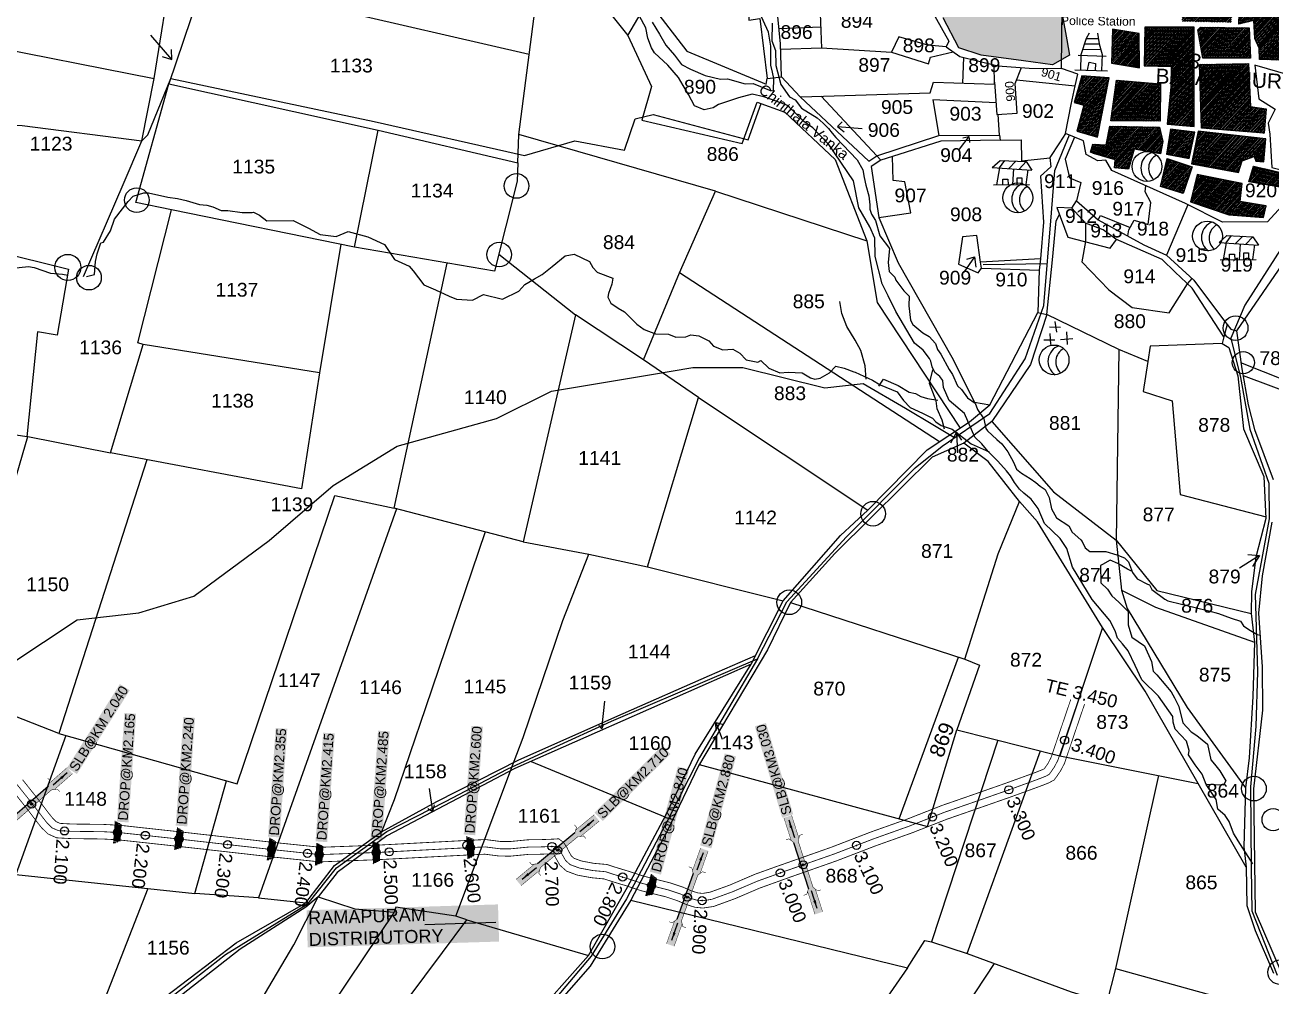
# Model space of a CAD drawing. Header units: millimetres. Extents: x 194974 to 210505, y 1603976 to 1614238.
# Drawn here: x 196379 to 197916, y 1607717 to 1608904 of the extents above; entities that cross this region are included whole.
import ezdxf
from ezdxf.enums import TextEntityAlignment as Align

# ---------------------------------------------------------------- set-up
doc = ezdxf.new("R2010")
doc.units = ezdxf.units.MM
doc.header["$LTSCALE"] = 15
doc.header["$PDMODE"] = 32
doc.header["$PDSIZE"] = 10
doc.linetypes.add('ACAD_ISO02W100', pattern=[15, 12, -3])
doc.linetypes.add('HIDDEN2', pattern=[0.1875, 0.125, -0.0625])
for name, color, linetype in [('BOUNDRY STONES', 240, 'Continuous'), ('CANAL1', 7, 'Continuous'), ('CSMark', 72, 'Continuous'), ('PAPER SIZE', 5, 'Continuous'), ('PLOTS', 7, 'Continuous'), ('PLOTS NO', 7, 'Continuous'), ('ROADS', 1, 'Continuous'), ('STREAMS', 4, 'Continuous'), ('STRUCTURE', 5, 'Continuous'), ('text2', 7, 'Continuous'), ('VILLAGE', 7, 'Continuous'), ('wells', 7, 'Continuous')]:
    doc.layers.add(name, color=color, linetype=linetype)
doc.styles.get("Standard").update_dxf_attribs({"font": 'arial.ttf'})
doc.dimstyles.get("Standard").update_dxf_attribs({"dimtxt": 0.18, "dimasz": 0.18, "dimexe": 0.18, "dimexo": 0.0625, "dimgap": 0.09, "dimtad": 0, "dimtih": 1, "dimtoh": 1, "dimdec": 4, "dimzin": 0, "dimdsep": 46, "dimtxsty": 'Standard', "dimcen": 0.09, "dimadec": 0, "dimazin": 0, "dimtfac": 1, "dimtdec": 4, "dimtofl": 0, "dimtmove": 0, "dimatfit": 3, "dimfxl": 1, "dimtolj": 1, "dimtzin": 0, "dimarcsym": 0})

# ---------------------------------------------------------------- blocks, each defined once
blk = doc.blocks.new('DROP')
h = blk.add_hatch()
h.set_pattern_fill('ANSI31', color=1, scale=10, angle=45)
h.set_pattern_definition([(90, (-324.4107, -25.7687), (-1.25, 0), [])])
h.paths.add_polyline_path([(-9.9, -4.3), (-13.8, 4.1), (13.8, 4.1), (10.2, -4.3)])
at = {"layer": 'STRUCTURE', "color": 5, "const_width": 0.49}
blk.add_lwpolyline([(-9.9, -4.3), (-13.8, 4.1), (13.8, 4.1), (10.2, -4.3), (-9.9, -4.3)], dxfattribs=at)
at = {"layer": 'STRUCTURE', "color": 5}
blk.add_circle((0, 0), 1.33, dxfattribs=at)
blk = doc.blocks.new('SLB')
at = {"layer": 'STRUCTURE'}
h = blk.add_hatch(dxfattribs=at)
h.set_pattern_fill('DOTS', color=6, scale=20, angle=320.3722, style=0)
h.set_pattern_definition([(320.372247934, (-159.4327, -72.9564), (1.2786241598, 0.5641323054), [0, -1.25])])
h.paths.add_polyline_path([(769699.5, 1706871.1), (769699.5, 1706861.1), (769729.1, 1706861.1), (769732.1, 1706863.1), (769792.1, 1706863.1), (769795.1, 1706861.1), (769824.7, 1706861.1), (769824.7, 1706871.1), (769795.1, 1706871.1), (769792.1, 1706869.1), (769732.1, 1706869.1), (769729.1, 1706871.1)])
at = {"layer": 'STRUCTURE', "color": 6, "const_width": 0.628}
for points in [[(769726.1, 1706877.1), (769726.1, 1706873.1), (769732.1, 1706869.1), (769792.1, 1706869.1), (769798.1, 1706873.1), (769798.1, 1706877.1)], [(769726.1, 1706855.1), (769726.1, 1706859.1), (769732.1, 1706863.1), (769792.1, 1706863.1), (769798.1, 1706859.1), (769798.1, 1706855.1)]]:
    blk.add_lwpolyline(points, dxfattribs=at)
at = {"layer": 'STRUCTURE', "color": 6, "linetype": 'ACAD_ISO02W100', "ltscale": 0.5, "const_width": 0.5}
for points in [[(769699.5, 1706871.1), (769729.1, 1706871.1)], [(769699.5, 1706861.1), (769729.1, 1706861.1)], [(769795.1, 1706871.1), (769824.7, 1706871.1)], [(769795.1, 1706861.1), (769824.7, 1706861.1)]]:
    blk.add_lwpolyline(points, dxfattribs=at)
at = {"layer": 'STRUCTURE', "color": 6}
blk.add_lwpolyline([(769732.1, 1706863.1), (769792.1, 1706863.1)], dxfattribs=at)
blk.add_lwpolyline([(769732.1, 1706863.1), (769792.1, 1706863.1)], dxfattribs=at)
at = {"layer": 'STRUCTURE', "color": 0}
blk.add_circle((769762.1, 1706866.1), 1.24, dxfattribs=at)
for points in [[(769703.8, 1706866), (769726.7, 1706866)], [(769818.6, 1706865.8), (769795.7, 1706865.8)]]:
    blk.add_leader(points, dimstyle='Standard', override={"dimasz": 10, "dimgap": 0.09, "dimtad": 0}, dxfattribs=at)

msp = doc.modelspace()

# ---------------------------------------------------------------- hatches: boundary and pattern name
at = {"layer": 'VILLAGE'}
h = msp.add_hatch(dxfattribs=at)
h.set_pattern_fill('ANSI31', color=30, scale=11.805297, angle=2.6274)
h.set_pattern_definition([(47.627391, (153890.0272, 1592848.3399), (-1.09018614, 0.99452142), [])])
h.paths.add_polyline_path([(197717.2, 1608778.7), (197778.5, 1608777.5), (197782.5, 1608759.6), (197779.8, 1608744.3), (197747.3, 1608750.3), (197740.4, 1608725.5), (197723.1, 1608727), (197724, 1608737.1), (197697, 1608745), (197693.5, 1608746.6), (197696.2, 1608756.5), (197712.8, 1608755.4)])
h.paths.add_polyline_path([(197725.7, 1608835.5), (197779.6, 1608830.7), (197779.2, 1608784.8), (197718.6, 1608785.3)])
h.paths.add_polyline_path([(197788, 1608781.2), (197821.5, 1608778.2), (197821.3, 1608900.9), (197760.6, 1608900.7), (197759.6, 1608852.9), (197793, 1608852.3), (197792.5, 1608827.2)])
h.paths.add_polyline_path([(197828, 1608854.9), (197888.2, 1608855.8), (197890.8, 1608802.8), (197910.2, 1608799.9), (197907.8, 1608769.8), (197830.5, 1608776.1), (197828.7, 1608828.4)])
h.paths.add_polyline_path([(197816.7, 1608685.4), (197864, 1608669), (197907, 1608665.9), (197910.2, 1608680.3), (197877.9, 1608685.7), (197880.5, 1608708), (197825.2, 1608718.9)])
h.paths.add_polyline_path([(197894.7, 1608729.4), (197951.8, 1608716.2), (197939.3, 1608701.1), (197888.7, 1608710)])
h.paths.add_polyline_path([(197826.3, 1608772.4), (197818.1, 1608732.2), (197875.9, 1608721.6), (197880.5, 1608735.9), (197895.5, 1608741), (197897.4, 1608735.5), (197907.4, 1608734.7), (197909.7, 1608763.1)])
h.paths.add_polyline_path([(197787.2, 1608744), (197815.2, 1608738.7), (197822.3, 1608771.2), (197792.3, 1608774.8)])
h.paths.add_polyline_path([(197787.9, 1608738.5), (197818.8, 1608728.6), (197807.7, 1608695.3), (197779.9, 1608704.1)])
h.paths.add_polyline_path([(197682.9, 1608840.9), (197673.3, 1608808), (197685.1, 1608804.7), (197676.5, 1608772.6), (197702.2, 1608764.9), (197716.5, 1608838.3)])
h.paths.add_polyline_path([(197719.5, 1608856.5), (197753.7, 1608850.7), (197753.5, 1608893.1), (197720.7, 1608898.5)])
h.paths.add_polyline_path([(197714.3, 1608972.6), (197767.6, 1608968.4), (197757.1, 1608915.4), (197706.5, 1608918.9)])
h.paths.add_polyline_path([(197829.1, 1608900.9), (197889.1, 1608900.1), (197890.8, 1608862.7), (197831.9, 1608862.7), (197825.9, 1608897.6)])
h.paths.add_polyline_path([(197878.2, 1608955.1), (197908.7, 1608952.7), (197904.9, 1608936.7), (197931.4, 1608918.6), (197944.6, 1608909.5), (197944.1, 1608859.5), (197901.8, 1608861), (197901.7, 1608874.7), (197896.1, 1608886.9), (197894.8, 1608909.2), (197876.4, 1608904.5)])
h.paths.add_polyline_path([(197813.5, 1608968.6), (197872.6, 1608965.7), (197867.1, 1608906.6), (197805.9, 1608907.9)])
h.paths.add_polyline_path([(197743.3, 1609025.1), (197829.7, 1609021), (197824, 1608981.2), (197734.1, 1608978.3)])
h.paths.add_polyline_path([(197707.2, 1609030.7), (197735.6, 1609026.5), (197729.9, 1608985.9), (197706.1, 1608986.5)])
h.paths.add_polyline_path([(197662.1, 1609061.5), (197700, 1609055.8), (197703.8, 1608972.3), (197662.4, 1608972.2)])
at = {"layer": 'wells'}
h = msp.add_hatch(dxfattribs=at)
h.set_pattern_fill('DASH', color=4, scale=12.436833, angle=-16.6791)
h.set_pattern_definition([(343.3208545, (164753.1888, 1614645.4132), (1.93538719, 1.04300749), [1.55460416, -1.55460416])])
h.paths.add_polyline_path([(197636.3, 1609196.6), (197640.7, 1609186.4), (197647.7, 1609153.8), (197653.1, 1609128.5), (197657.5, 1609115.2), (197648.4, 1609092.1), (197645.7, 1609063.7), (197646.2, 1609022.8), (197642.3, 1609003.4), (197643.6, 1608968.9), (197652.9, 1608948.5), (197664.1, 1608885.3), (197667.4, 1608866.4), (197646.6, 1608854.4), (197610.6, 1608859.3), (197558.7, 1608866.4), (197530.9, 1608875.2), (197511.6, 1608912.3), (197498.7, 1608966.3), (197495.7, 1609003.4), (197496.4, 1609051), (197508.6, 1609084.5), (197517.7, 1609093.9), (197535.2, 1609098.7), (197560.9, 1609089.5), (197579.1, 1609078.7), (197585.5, 1609081.4), (197616.7, 1609131.2), (197631, 1609164.3)])

# ---------------------------------------------------------------- linework, layer by layer
at = {"layer": 'BOUNDRY STONES', "color": 5}
for points in [[(197642.9, 1608530.8), (197656.5, 1608530.5)], [(197649.4, 1608537.5), (197651.5, 1608524.2)], [(197663.8, 1608524.9), (197664.7, 1608509.2)], [(197635.7, 1608515.1), (197649.6, 1608514.7)], [(197643.1, 1608522.8), (197644.2, 1608509)], [(197656.4, 1608515.2), (197671.7, 1608516.7)]]:
    msp.add_lwpolyline(points, dxfattribs=at)
at = {"layer": 'BOUNDRY STONES', "color": 1}
for centre, radius in [((196985.3, 1608704.8), 15.2), ((196516.8, 1608687.3), 15.2), ((196963.9, 1608620.1), 15.2), ((196431.7, 1608604.3), 16.1), ((196457.8, 1608591.6), 15.2), ((197872.5, 1608529.4), 15.2), ((197882, 1608486.8), 13.7), ((197425.2, 1608300.3), 15.2), ((197321.8, 1608191), 15.2), ((197895.1, 1607961), 15.2), ((197918.8, 1607922.7), 13.7), ((197091.3, 1607766.1), 15.2), ((197927.5, 1607734.4), 15.2)]:
    msp.add_circle(centre, radius, dxfattribs=at)
at = {"layer": 'CANAL1', "color": 200, "const_width": 1}
for points in [[(196362, 1607960.5), (196382.2, 1607935.1), (196392.2, 1607921.8), (196399, 1607913.1), (196407.1, 1607905.1), (196417.9, 1607900.3), (196436.5, 1607899.3), (196474.2, 1607898.9), (196494.1, 1607897.8), (196569.5, 1607889.6), (196682.9, 1607876.8), (196726.5, 1607872.3), (196742.8, 1607870.6), (196813.7, 1607873.3), (196925.2, 1607879.1), (196928.7, 1607879.3), (196946.2, 1607880.1), (196964.2, 1607877.8), (196978, 1607877.7), (197000.5, 1607879.9), (197013.2, 1607880), (197030.1, 1607880.6), (197031, 1607880.7), (197031.5, 1607879.9), (197032.7, 1607877.2), (197038.7, 1607866.6), (197046.8, 1607859.3), (197060.5, 1607854.2), (197078.3, 1607851), (197093.2, 1607849.6), (197102.7, 1607846.5), (197113.6, 1607843.2), (197118.5, 1607841.8), (197138.5, 1607835.2), (197169.4, 1607827.5), (197183.8, 1607822.7), (197195.2, 1607817.8), (197205.4, 1607814.6), (197215.3, 1607813.6), (197228.5, 1607815.6), (197254.8, 1607825.2), (197285.7, 1607838.4), (197313.8, 1607848.5), (197320.4, 1607850.9), (197379.9, 1607871.8), (197428.8, 1607890.6), (197472.9, 1607906.3), (197516.4, 1607923.3), (197550.3, 1607935.1), (197593.8, 1607950.3), (197630.9, 1607963.8), (197642.2, 1607968.2), (197648.7, 1607971.8), (197652.3, 1607976.8), (197656.4, 1607982.8), (197661.3, 1607992.1), (197671.9, 1608023.5), (197686.1, 1608065.3)], [(196375.9, 1607972), (196396.4, 1607946.1), (196406.5, 1607932.7), (196412.5, 1607925.1), (196417.4, 1607920.2), (196422.1, 1607918.1), (196437.1, 1607917.3), (196474.7, 1607916.9), (196495.6, 1607915.8), (196571.5, 1607907.5), (196684.8, 1607894.7), (196728.3, 1607890.2), (196743.4, 1607888.6), (196812.9, 1607891.2), (196924.3, 1607897.1), (196927.8, 1607897.2), (196946.9, 1607898.2), (196965.4, 1607895.8), (196977.2, 1607895.7), (196999.6, 1607897.9), (197012.8, 1607898), (197029.2, 1607898.6), (197037.5, 1607899.1), (197043.4, 1607894.4), (197047.3, 1607888.7), (197048.8, 1607885.3), (197052.9, 1607878), (197056.3, 1607875), (197065.3, 1607871.7), (197080.7, 1607868.8), (197096.8, 1607867.4), (197108.1, 1607863.7), (197118.7, 1607860.5), (197123.9, 1607858.9), (197143.5, 1607852.6), (197174.5, 1607844.8), (197190.2, 1607839.6), (197201.5, 1607834.7), (197209, 1607832.3), (197214.8, 1607831.7), (197224, 1607833.2), (197248.2, 1607841.9), (197279.1, 1607855.2), (197307.8, 1607865.5), (197314.4, 1607867.8), (197373.7, 1607888.7), (197422.5, 1607907.5), (197466.5, 1607923.1), (197510.1, 1607940.2), (197544.4, 1607952.1), (197587.8, 1607967.3), (197624.5, 1607980.6), (197634.6, 1607984.6), (197636.5, 1607985.6), (197637.6, 1607987.2), (197641, 1607992.1), (197644.7, 1607999.2), (197654.9, 1608029.2), (197669.1, 1608071.1)]]:
    msp.add_lwpolyline(points, dxfattribs=at)
at = {"layer": 'CANAL1', "color": 1, "linetype": 'HIDDEN2', "ltscale": 4, "const_width": 1}
msp.add_lwpolyline([(196368.9, 1607966.2), (196389.3, 1607940.6), (196399.4, 1607927.2), (196405.7, 1607919.1), (196412.2, 1607912.6), (196420, 1607909.2), (196436.8, 1607908.3), (196474.4, 1607907.9), (196494.9, 1607906.8), (196570.5, 1607898.6), (196683.8, 1607885.8), (196727.4, 1607881.2), (196743.1, 1607879.6), (196813.3, 1607882.2), (196924.8, 1607888.1), (196928.3, 1607888.3), (196946.6, 1607889.1), (196964.8, 1607886.8), (196977.6, 1607886.7), (197000.1, 1607888.9), (197013, 1607889), (197029.6, 1607889.6), (197034.6, 1607889.9), (197036.7, 1607888.2), (197039.4, 1607884.3), (197040.7, 1607881.3), (197045.8, 1607872.3), (197051.5, 1607867.2), (197062.9, 1607863), (197079.5, 1607859.9), (197095, 1607858.5), (197105.4, 1607855.1), (197116.2, 1607851.9), (197121.2, 1607850.3), (197141, 1607843.9), (197171.9, 1607836.2), (197187, 1607831.2), (197198.3, 1607826.2), (197207.2, 1607823.5), (197215, 1607822.7), (197226.2, 1607824.4), (197251.5, 1607833.6), (197282.4, 1607846.8), (197310.8, 1607857), (197317.4, 1607859.4), (197376.8, 1607880.2), (197425.7, 1607899), (197469.7, 1607914.7), (197513.2, 1607931.8), (197547.3, 1607943.6), (197590.8, 1607958.8), (197627.7, 1607972.2), (197638.4, 1607976.4), (197642.6, 1607978.7), (197644.9, 1607982), (197648.7, 1607987.5), (197653, 1607995.6), (197663.4, 1608026.4), (197677.6, 1608068.2)], dxfattribs=at)
at = {"layer": 'PLOTS'}
for points in [[(197499.6, 1608917.1), (197518.6, 1608883.4), (197515.3, 1608876.5), (197532.3, 1608864.4), (197579.1, 1608853), (197617.9, 1608850.1), (197657.7, 1608849.7), (197658.5, 1608925.7), (197655.2, 1608976.8), (197655.7, 1609051.7), (197659, 1609109.8), (197675.7, 1609131.8), (197657.5, 1609155.2), (197635.4, 1609201.9)], [(196451, 1608593.2), (196500.1, 1608706.8), (196523.2, 1608760.3), (196538.4, 1608837.3), (196560.8, 1608978.5), (196566.7, 1609056.2), (196557.5, 1609094.5), (196528.5, 1609116.1)], [(197060.4, 1608924.4), (197103, 1608915.2), (197122.6, 1608890.4), (197145.9, 1608930.5), (197171, 1609041.6), (197187.4, 1609083.4), (197190.6, 1609095.7)], [(196373.5, 1609047.2), (196316.8, 1608881.1), (196538.4, 1608837.3)], [(197262.2, 1609054.2), (197275.3, 1609010.8), (197272, 1608909.4), (197285.3, 1608911.3), (197294.4, 1608837.4), (197312.1, 1608839.6), (197310.8, 1608880.2), (197302.8, 1608965)], [(197000.8, 1608866.9), (196747, 1608925.5), (196759, 1609017)], [(196592.4, 1608938.1), (196556.5, 1608830.8), (196814.4, 1608773.8), (196986.9, 1608733.5), (196988, 1608768.4)], [(197230.9, 1608698.4), (196988, 1608768.4), (197009.4, 1608933.2)], [(197146.8, 1608934.7), (197195.4, 1608871.1), (197293.3, 1608830.6), (197294.4, 1608837.4)], [(197306.2, 1608928.8), (197359.6, 1608928.3), (197361.7, 1608874.9), (197311, 1608873.3)], [(197309, 1608899.3), (197360.7, 1608901.3)], [(197122.6, 1608890.4), (197151.7, 1608827.4), (197139.7, 1608786.1), (197263.7, 1608757.2), (197282.1, 1608808.3), (197316.2, 1608796), (197378.4, 1608737.5), (197417.6, 1608637), (197430.1, 1608561.1), (197532.7, 1608405.9)], [(197515.3, 1608876.5), (197492.7, 1608878.5), (197456.9, 1608888.8), (197448, 1608869.8)], [(197361.7, 1608875.3), (197448, 1608869.8), (197493.5, 1608855.7), (197496.1, 1608863.9), (197523.8, 1608870.5)], [(197536.6, 1608863.3), (197535.6, 1608831.7)], [(197958, 1608862.7), (197940.1, 1608841.2), (197896.1, 1608853.7), (197901.3, 1608812.4), (197921.1, 1608799.4), (197912.7, 1608782.4), (197914.6, 1608768.8), (197917.2, 1608727.4), (197957.5, 1608717.7), (197966.6, 1608737.1), (197968.7, 1608779.4), (197971.8, 1608810.2)], [(197312.1, 1608839.6), (197335.2, 1608814.9), (197363.9, 1608815.7), (197495.5, 1608819.7), (197499.8, 1608832.9), (197575.2, 1608830.3), (197574.6, 1608854.1)], [(197575.1, 1608832.7), (197578, 1608792.9), (197603, 1608794.7), (197600.4, 1608831.1), (197608.2, 1608850.9)], [(197959.6, 1608722.1), (197942.8, 1608694.1), (197911.8, 1608660.4), (197856.3, 1608660.3), (197810.8, 1608683), (197719.6, 1608723.7), (197712.4, 1608736.7), (197702.3, 1608735.8), (197687.9, 1608743.6), (197685, 1608760.5), (197662.6, 1608769.7), (197669.4, 1608805.4), (197674.6, 1608828.5), (197677.9, 1608842.9), (197657.7, 1608849.7)], [(197602.2, 1608835.8), (197674.6, 1608828.5)], [(196785.5, 1608629.4), (196559.4, 1608675.4), (196515.4, 1608684.3), (196556.5, 1608830.8)], [(197361.2, 1608815.7), (197429.9, 1608742)], [(197335.2, 1608814.9), (197419.9, 1608735.3), (197429.9, 1608742)], [(197577, 1608807.3), (197498.8, 1608811), (197506.5, 1608767.1), (197581.3, 1608767.3), (197579.4, 1608793)], [(196986.9, 1608733.5), (196986.1, 1608710.9), (196958.1, 1608599.6), (196785.5, 1608629.4), (196814.4, 1608773.8)], [(197662.6, 1608769.7), (197655.1, 1608758.1), (197643.4, 1608740.1), (197644.7, 1608728.6), (197631.7, 1608717), (197635.5, 1608660), (197631.9, 1608614.7), (197630.2, 1608600.9), (197628.5, 1608548.8), (197639.6, 1608546.3), (197646.6, 1608613.8), (197650.9, 1608661.8), (197655.2, 1608669.4)], [(197581.3, 1608767.3), (197582.1, 1608761.3), (197508.8, 1608760), (197449.3, 1608741.3), (197434.9, 1608736.8), (197429.9, 1608742), (197506.5, 1608767.1)], [(197582.1, 1608761.3), (197607.7, 1608761.9), (197608.2, 1608735.8), (197643.5, 1608739.5)], [(197673.8, 1608765.1), (197662.1, 1608737.9), (197667.4, 1608715), (197681.6, 1608708.9), (197676.2, 1608686.4)], [(197434.9, 1608736.8), (197422.8, 1608729), (197432.1, 1608665.7), (197471.6, 1608671.6), (197464.2, 1608710), (197450, 1608711.5), (197449.3, 1608741.3)], [(197507.1, 1608389), (197270.9, 1608542.5), (197186.5, 1608597.4), (197230.9, 1608698.4), (197417.6, 1608637)], [(197739.3, 1608643.1), (197740.9, 1608650.6), (197747.4, 1608662.6), (197764.4, 1608657.2), (197767.7, 1608684.4), (197761, 1608697.6), (197761.8, 1608704.8)], [(197670.5, 1608677.2), (197651.9, 1608678.4), (197665.6, 1608641.8), (197717.7, 1608628.1), (197725.5, 1608638.8)], [(197862.2, 1608533.8), (197857.9, 1608518.7), (197818.8, 1608578.6), (197797.8, 1608598.5), (197781.7, 1608613.9), (197724.9, 1608639.2), (197709.2, 1608650.6), (197687.4, 1608658.8), (197670.5, 1608677.2), (197676.2, 1608686.4), (197702.9, 1608662.8), (197759.1, 1608632.3), (197787.4, 1608619.3)], [(197813.5, 1608681.6), (197787.4, 1608619.3), (197821, 1608588.6), (197857.7, 1608539.5), (197866.7, 1608528.2), (197873.4, 1608526.1)], [(196382.5, 1608395.6), (196484.2, 1608375.3), (196524.5, 1608509.1), (196518.1, 1608511), (196559.4, 1608675.4)], [(197432.1, 1608665.7), (197456, 1608610), (197522.4, 1608493.5), (197550.2, 1608438.1), (197569.3, 1608434.8), (197628.5, 1608548.8)], [(197702.9, 1608662.8), (197705.6, 1608668.4), (197742.4, 1608653.4)], [(197687.4, 1608658.8), (197687.1, 1608636.2), (197682.6, 1608611), (197715.9, 1608576.6), (197744.7, 1608554.8), (197790.4, 1608548.2), (197813, 1608584.1), (197818.8, 1608590.5)], [(196768.5, 1608632.9), (196742.3, 1608474), (196524.5, 1608509.1)], [(197631.9, 1608614.7), (197557.9, 1608610.8), (197553.1, 1608643.7), (197535.5, 1608642.2), (197530.7, 1608608.1), (197555, 1608597.4), (197559.1, 1608603.3), (197557.9, 1608610.8)], [(196341.3, 1608624.9), (196432.7, 1608602), (196418.4, 1608520.5), (196394.4, 1608524.7), (196381, 1608395.2), (196246.8, 1608416.2)], [(196963.5, 1608620.8), (197058.1, 1608545.7), (196993.3, 1608265.5), (196834.5, 1608307.2)], [(197938.5, 1608620.6), (197873.4, 1608526.1), (197880.3, 1608479.3), (197888, 1608434.6), (197895.6, 1608404.2), (197918.7, 1608342.6)], [(196420.7, 1608029.2), (196640.7, 1607967.1), (196761, 1608322.7), (196834.5, 1608307.2), (196899.8, 1608609.7)], [(197559.1, 1608603.3), (197630.2, 1608600.9)], [(197142, 1608490.3), (197186.5, 1608597.4)], [(197639.6, 1608546.3), (197619.4, 1608484.4), (197571.7, 1608414.2), (197537, 1608387.5), (197498.2, 1608370), (197423.2, 1608296), (197377.9, 1608251.3), (197323.4, 1608190.8), (197295, 1608132.2), (197209.8, 1607989.3), (197171.7, 1607909.3), (197126.2, 1607823.3), (197076.3, 1607741.9), (197023.5, 1607681.7), (196932.9, 1607586.5), (196848.5, 1607494.9)], [(197147, 1608234.6), (197209.7, 1608443.9), (197142, 1608490.3), (197058.1, 1608545.7)], [(197857.9, 1608518.7), (197855.7, 1608510.3), (197766.9, 1608507), (197764.1, 1608488.3), (197728.2, 1608503.1), (197639.6, 1608546.3)], [(197855.7, 1608510.3), (197864.1, 1608505.4), (197875.4, 1608470.3), (197882.3, 1608404.9), (197907.3, 1608346.4), (197909.7, 1608294.5), (197897.3, 1608246.6), (197892, 1608204.1), (197891.7, 1608177.2), (197895.7, 1608141.6), (197893.6, 1608074.7), (197889.3, 1607998.9), (197884.7, 1607962.1), (197882.7, 1607889.1), (197885.4, 1607864.1), (197886.2, 1607816.9), (197896.5, 1607786), (197919.2, 1607733.3)], [(198113.5, 1608510.9), (198099.1, 1608509.8), (198074.7, 1608408.7), (197879, 1608486.7)], [(197728.2, 1608503.1), (197725.1, 1608267.7), (197731.5, 1608206.1), (197773.5, 1608185.1), (197895.7, 1608141.6)], [(197764.1, 1608488.3), (197758.3, 1608451), (197794, 1608439.7), (197804.1, 1608323.9), (197910.2, 1608296.4)], [(196742.3, 1608474), (196720, 1608330.9), (196484.2, 1608375.3)], [(197881.6, 1608470.9), (197950.1, 1608445.3), (197940.8, 1608420.3), (197955.9, 1608414.6), (197970.5, 1608409.1), (197984.7, 1608444.6)], [(196829.7, 1607495.6), (196878.8, 1607543.8), (196998.8, 1607670.2), (197074.1, 1607755), (197122.1, 1607839.4), (197169.9, 1607929.1), (197205.8, 1608003.6), (197274.7, 1608114.5), (197314.1, 1608192.6), (197384.9, 1608273.4), (197418.7, 1608304.5), (197492.1, 1608379.1), (197544.2, 1608413.5), (197569.3, 1608434.8)], [(197209.7, 1608443.9), (197418.7, 1608304.5)], [(196317.9, 1608406), (196224.7, 1608104.2), (196290.3, 1608079.9), (196382.5, 1608395.6)], [(197571.7, 1608414.2), (197647.8, 1608327.3), (197725.1, 1608267.7), (197775.1, 1608205.5), (197891.7, 1608177.2)], [(197885.4, 1607864.1), (197826.3, 1607967.3), (197760.9, 1608081.3), (197708.3, 1608160), (197628.2, 1608290.2), (197605.9, 1608315.2), (197567, 1608364.7), (197537, 1608387.5)], [(196529.1, 1608366.8), (196420.7, 1608029.2), (196290.3, 1608079.9)], [(197323.4, 1608190.8), (197538.6, 1608120.6), (197579.4, 1608250.8), (197605.9, 1608315.2)], [(196837.4, 1608306.4), (196667, 1607826.4), (196588.3, 1607831.7), (196627.5, 1607970.8)], [(196946.4, 1608277.8), (196872.8, 1608060.8), (196834.2, 1607947), (196818.8, 1607907.8)], [(197917.1, 1608289.7), (197905.1, 1608223.6), (197900.9, 1608177.5), (197905.4, 1608111.3), (197905.6, 1608057.9), (197894.5, 1607960.7), (197896.4, 1607809), (197928.7, 1607734.7)], [(196993.3, 1608265.5), (197074.3, 1608250.4), (197147, 1608234.6), (197314.1, 1608192.6)], [(196910.5, 1607803.5), (196977.9, 1607983.1), (196993.3, 1608024.2), (197042.3, 1608168.6), (197074.3, 1608250.4)], [(197731.5, 1608206.1), (197738.6, 1608183.4), (197812.6, 1608061.3), (197884.7, 1607962.1)], [(197708.3, 1608160), (197655.6, 1608001.5)], [(196667, 1607826.4), (196725.5, 1607820), (196760.7, 1607866.2), (196818.8, 1607907.8), (196887.1, 1607945), (196988.3, 1607996.7), (197116.8, 1608053.6), (197223.2, 1608100.8), (197280.2, 1608125.5)], [(197274.7, 1608114.5), (197084.9, 1608030.8), (196983.4, 1607986), (196825.4, 1607902.9), (196763.8, 1607857.4), (196740.6, 1607827.6), (196725.4, 1607814.9), (196644.2, 1607762.7), (196555.2, 1607692.9), (196474.1, 1607616.8), (196416.5, 1607557.2), (196345.1, 1607475.6), (196349.2, 1607462), (196391.4, 1607443)], [(197457.2, 1607923.7), (197530.6, 1608123.2)], [(197538.6, 1608120.6), (197556.5, 1608113.3), (197528.5, 1608033.7), (197655.6, 1608001.5), (197826.3, 1607967.3)], [(197210.7, 1607990.8), (197492.4, 1607914.1), (197528.5, 1608033.7)], [(196429.4, 1608026.7), (196367.4, 1607855), (196588.3, 1607831.7)], [(197579.3, 1608020.8), (197497.3, 1607772.1), (197541.4, 1607757.6), (197669.7, 1607710.1), (197713.4, 1607696.9)], [(197541.4, 1607757.6), (197631.6, 1608007.6)], [(197003.2, 1607994.7), (197168.4, 1607926.2)], [(197777.2, 1607977.1), (197724.4, 1607738.9), (197930.2, 1607681.9)], [(196530.2, 1607837.8), (196431.9, 1607584.8)], [(196345.1, 1607475.6), (196336.7, 1607483), (196437.9, 1607591.2), (196522.5, 1607681.7), (196639.4, 1607770.5), (196725.5, 1607820)], [(196524.5, 1607453.5), (196623.2, 1607620.4), (196710.6, 1607768.3), (196740.6, 1607827.6), (196785.7, 1607812.8), (196834.4, 1607808.6), (196738.5, 1607665.9), (196589.3, 1607435.9)], [(197126.2, 1607823.3), (197467.7, 1607739.9), (197489.1, 1607773.5), (197497.3, 1607772.1)], [(196704.5, 1607504.1), (196806.9, 1607641.9), (196893.8, 1607758.9), (196923.8, 1607799.2), (196910.5, 1607803.5), (196836.3, 1607814.7), (196834.4, 1607808.6)], [(196923.8, 1607799.2), (197074.1, 1607755)], [(197467.7, 1607739.9), (197386.6, 1607622.9), (197032.5, 1607691.9)], [(197341.5, 1607391.4), (197483.5, 1607606.5), (197575, 1607745.1)], [(197724.4, 1607738.9), (197713.4, 1607696.9), (197805.6, 1607640.9), (197735.5, 1607546.7), (197974.4, 1607451.8)]]:
    msp.add_lwpolyline(points, dxfattribs=at)
at = {"layer": 'PLOTS NO'}
for points in [[(196560.1, 1608861), (196534.1, 1608890.7)], [(196548.2, 1608864.6), (196560.1, 1608861), (196559.8, 1608873.1)], [(197387.2, 1608784), (197381.1, 1608778.3), (197389.4, 1608771.8)], [(197381.1, 1608778.3), (197411.8, 1608775.7)], [(197543.5, 1608765.8), (197531.4, 1608750.1)], [(197536, 1608764.4), (197543.5, 1608765.8), (197544, 1608758.6)], [(197550.3, 1608617.5), (197537, 1608598.4)], [(197540.9, 1608614.3), (197550.3, 1608617.5), (197551.8, 1608604.6)], [(197521.1, 1608387.8), (197528, 1608400.6), (197534.3, 1608391.1)], [(197528, 1608400.6), (197529.3, 1608375.4)], [(197902.1, 1608248.9), (197877.2, 1608232.9)], [(197887.5, 1608250.1), (197902.1, 1608248.9), (197893.4, 1608235)], [(197090.5, 1608035), (197094.3, 1608068.9)], [(197086.8, 1608039.1), (197090.5, 1608035), (197093.2, 1608040.9)], [(197231.8, 1608032.4), (197231, 1608042.6), (197239, 1608040.5)], [(197231, 1608042.6), (197239.2, 1608022.2)], [(196882.1, 1607932.8), (196878.1, 1607961)], [(196876, 1607936.5), (196882.1, 1607932.8), (196884.1, 1607941.2)]]:
    msp.add_lwpolyline(points, dxfattribs=at)
at = {"layer": 'ROADS'}
for points in [[(195854.9, 1608722.4), (195882.2, 1608733.5), (195960.4, 1608731.8), (196132.4, 1608721.8), (196286.7, 1608783.2), (196375.4, 1608779.3), (196523.2, 1608760.3), (196530.5, 1608767.9), (196558.7, 1608837.4), (196809.5, 1608784.2), (196995.3, 1608742.3), (197057.1, 1608760.6), (197118.3, 1608749.1), (197131.6, 1608787.5), (197153.8, 1608792.8), (197271.1, 1608761.6), (197287.3, 1608806.4)], [(196308.2, 1607433.3), (196344.6, 1607483.5), (196440.1, 1607588.6), (196531.5, 1607682.1), (196626.2, 1607756.4), (196728.1, 1607819.4), (196763.2, 1607863.2), (196825.4, 1607907.9), (196897.8, 1607945.3), (196973.9, 1607985.1), (197028.9, 1608010.4), (197102.3, 1608044.1), (197187.1, 1608080.6), (197282.4, 1608121), (197318.8, 1608191.6), (197392.2, 1608271.8), (197477, 1608356.8), (197510.4, 1608383.8), (197569.2, 1608423.8), (197613, 1608491.5), (197635.7, 1608557.4), (197645.2, 1608671.7), (197649.5, 1608723.8), (197667.5, 1608767.7)], [(197931.7, 1608632.2), (197884, 1608557.8), (197866.4, 1608517), (197878.6, 1608468.3), (197890, 1608404.6), (197913.5, 1608337.9), (197913.8, 1608293.8), (197896.6, 1608200.4), (197899.6, 1608105), (197897.4, 1608037.6), (197890.7, 1607963.4), (197891.5, 1607862.4), (197892.6, 1607810.2), (197923.7, 1607730.7)], [(197561, 1608607.8), (197640, 1608608.9)], [(196132, 1607972.9), (196236.7, 1608016.1), (196302.5, 1608062.6), (196318.1, 1608086.5), (196443.4, 1608169.2), (196519.3, 1608177.9), (196587.3, 1608198.7), (196680.3, 1608267.4), (196758.9, 1608335.1), (196838.2, 1608383.7), (196960.7, 1608417.7), (197028.5, 1608451.6), (197151.7, 1608472.2), (197203, 1608480.7), (197264.7, 1608480.6), (197365.6, 1608455.6), (197413, 1608461.2), (197465.1, 1608430.5), (197501.1, 1608409.3), (197525.8, 1608394.3)], [(197282.4, 1608121), (197210.9, 1607999.4), (197171.2, 1607920.9), (197121, 1607825.1), (197077.3, 1607754.1), (197024, 1607691), (196940.8, 1607601.1), (196865.5, 1607519.7), (196839.1, 1607495.3)]]:
    msp.add_lwpolyline(points, dxfattribs=at)
at = {"layer": 'STREAMS'}
for points in [[(197652.9, 1608948.5), (197664.1, 1608885.3), (197667.4, 1608866.4), (197646.6, 1608854.4), (197610.6, 1608859.3), (197558.7, 1608866.4), (197530.9, 1608875.2), (197511.6, 1608912.3)], [(197893.7, 1607868), (197875.8, 1607896.5), (197869.8, 1607906), (197864.4, 1607920.6), (197859.6, 1607927.7), (197850.6, 1607935.7), (197848.5, 1607947.7), (197836.1, 1607966.2), (197831.4, 1607979), (197822.7, 1607990.5), (197814.2, 1608002.8), (197815, 1608008.2), (197811.9, 1608019.7), (197798, 1608034.4), (197795.3, 1608043), (197795, 1608050), (197777.2, 1608075), (197756.8, 1608095.3), (197748.7, 1608113.1), (197739.9, 1608131.2), (197733.1, 1608139.7), (197726.6, 1608146.6), (197723.7, 1608155.6), (197717.3, 1608168.4), (197695.4, 1608194.6), (197671.1, 1608234.4), (197664.1, 1608257.4), (197656, 1608269.6), (197636.8, 1608288.3), (197629, 1608306.9), (197620.1, 1608318.1), (197611, 1608325.7), (197605.9, 1608330.5), (197599.5, 1608338.9), (197594.6, 1608346.9), (197589.6, 1608353.2), (197579, 1608365.3), (197567, 1608377), (197559.3, 1608386.7), (197550.8, 1608394.9), (197537.8, 1608423.8), (197519.1, 1608439.9), (197512.2, 1608456.2), (197511.4, 1608464.6), (197507.7, 1608469.7), (197501.4, 1608474.5), (197498.2, 1608481.5), (197496.6, 1608488.5), (197494.8, 1608491.9), (197487, 1608502.3), (197476.1, 1608510.9), (197453.2, 1608550), (197444, 1608569.4), (197436.5, 1608583.9), (197427.9, 1608617.7), (197427.4, 1608640.4), (197421, 1608654.5), (197407.6, 1608677.6), (197401, 1608711.2), (197370.8, 1608755.8), (197358.7, 1608768.4), (197350.9, 1608776.4), (197339.9, 1608784.2), (197327.7, 1608796.3), (197318.8, 1608804.7), (197305.6, 1608809.4), (197290.5, 1608814.8), (197276, 1608817.9), (197259.2, 1608813.6), (197234.4, 1608805.2), (197227.9, 1608801.1), (197216.6, 1608798.8), (197205, 1608803.5), (197197.4, 1608817.5), (197191, 1608828.7), (197185, 1608838.7), (197171.8, 1608854), (197155.5, 1608869), (197151.8, 1608875.4), (197147.2, 1608887.3), (197144.8, 1608899.8), (197126.3, 1608934.7)], [(197152.8, 1608906.8), (197161.6, 1608892.3), (197169.7, 1608878.5), (197180, 1608866.4), (197188.8, 1608854.8), (197199.8, 1608849), (197218.2, 1608841.1), (197237, 1608836.7), (197245.6, 1608836.9), (197267.2, 1608830.9), (197277.4, 1608831.1), (197297.2, 1608823.1), (197302.3, 1608822.4), (197302.7, 1608837.4), (197300.9, 1608845.3), (197299, 1608854), (197299.1, 1608877.5), (197296, 1608894.4), (197284.9, 1608918.9)], [(197300.7, 1608905.6), (197300.2, 1608883.8), (197305, 1608872), (197305.4, 1608853.3), (197311.2, 1608830.1), (197321.9, 1608815), (197329.1, 1608811.2), (197336.8, 1608800.9), (197356.3, 1608788.7), (197363.5, 1608782.2), (197370.3, 1608775.7), (197374.6, 1608770.1), (197379.4, 1608764.7), (197405.6, 1608737), (197412.7, 1608724.9), (197414.2, 1608715.3), (197416.2, 1608705.9), (197419.8, 1608692.5), (197421.3, 1608681.7), (197421.2, 1608676.2), (197423.4, 1608669.9), (197428.2, 1608662.1), (197433.7, 1608643.3), (197445.4, 1608627.5), (197443.8, 1608610.4), (197444.9, 1608599.4), (197451.9, 1608592.1), (197453.2, 1608588.5), (197463.3, 1608575.3), (197469.8, 1608568.9), (197469.3, 1608556.7), (197471.2, 1608539), (197474.4, 1608533.7), (197486.5, 1608523.7), (197494.3, 1608519), (197502.1, 1608510.3), (197504.7, 1608503.1), (197508.9, 1608497.1), (197519.1, 1608478.1), (197523.3, 1608472), (197529.5, 1608458.2), (197534.2, 1608453.7), (197541.5, 1608443.5), (197551, 1608436.7), (197553.9, 1608429), (197561.8, 1608417.6), (197564.1, 1608405.4), (197566.5, 1608402.7), (197577.9, 1608391.7), (197584, 1608386.7), (197591.3, 1608376.5), (197598.4, 1608364), (197602.1, 1608355.3), (197608.2, 1608350.3), (197619, 1608343.9), (197626, 1608339), (197631.3, 1608334.2), (197637.7, 1608330.3), (197642.3, 1608320.2), (197645.4, 1608306.5), (197651.5, 1608295.1), (197666.6, 1608285.5), (197670.9, 1608277.4), (197681.7, 1608268.2), (197683.1, 1608266.2), (197686.7, 1608258.3), (197692.6, 1608253.8), (197712.2, 1608253.6), (197725.8, 1608249.5), (197735.4, 1608245.8), (197740.3, 1608240.8), (197745.2, 1608227.8), (197750.9, 1608220.1), (197763.6, 1608213.5), (197766.2, 1608212.7), (197769.2, 1608206.6), (197785.1, 1608194.7), (197789, 1608192.8), (197839.5, 1608180.4), (197851.3, 1608177.3), (197867.1, 1608171.3), (197878.7, 1608167.5), (197882.2, 1608162), (197888.9, 1608157.6), (197899, 1608151.4), (197902.7, 1608150.5)], [(196454.7, 1608593.2), (196464.5, 1608595.5), (196465.8, 1608611.6), (196467.8, 1608621), (196472.3, 1608634.5), (196475.5, 1608635.3), (196484.2, 1608649.6), (196489.3, 1608663.8), (196506.3, 1608685.7), (196512.3, 1608692.4), (196525.6, 1608696.2), (196531.3, 1608696.3), (196555, 1608690.9), (196567.2, 1608689.4), (196577.7, 1608686.7), (196594.1, 1608681.8), (196603, 1608680.9), (196610.7, 1608679), (196620.8, 1608674.7), (196629, 1608674.4), (196646.6, 1608672.2), (196659.1, 1608671.9), (196660.6, 1608672.3), (196668.2, 1608668.7), (196677.4, 1608661.6), (196709.9, 1608662.3), (196728.8, 1608652.8), (196743.1, 1608645), (196762.8, 1608642.6), (196777.7, 1608648.6), (196801.9, 1608642.2), (196822.2, 1608632.6), (196834.9, 1608614), (196853, 1608606), (196857.8, 1608600.2), (196871.1, 1608582.7), (196885.5, 1608576.7), (196902.2, 1608568.6), (196911.2, 1608565), (196930.9, 1608563.9), (196944.7, 1608570.7), (196967.9, 1608565), (196988.3, 1608575), (196995.6, 1608583.3), (197007.6, 1608590.1), (197017.1, 1608595.5), (197029.2, 1608605.4), (197045.1, 1608618.7), (197056.2, 1608620.6), (197075.2, 1608611.4), (197079.5, 1608604), (197084.9, 1608598.5), (197085.6, 1608597.9), (197104, 1608591.1), (197103, 1608583.5), (197098.8, 1608572.2), (197097.9, 1608567.7), (197101.7, 1608560), (197110.7, 1608553.8), (197118.5, 1608549.3), (197125.6, 1608542.4), (197133.6, 1608534.3), (197142.6, 1608527.7), (197156.6, 1608522.2), (197172.6, 1608521.8), (197182, 1608518.1), (197194, 1608518.8), (197200.2, 1608520.9), (197210.4, 1608520), (197222.5, 1608513.8), (197228.4, 1608507.2), (197240, 1608502.4), (197252, 1608503.2), (197260.6, 1608498.4), (197268.7, 1608490.4), (197283, 1608487.4), (197286.7, 1608489.3), (197296.5, 1608479.9), (197310, 1608474.1), (197320.3, 1608474.9), (197337.9, 1608474), (197347.8, 1608467.9), (197353.4, 1608466.3), (197359.9, 1608467.4), (197371.6, 1608474.3), (197379.2, 1608482.5), (197389.7, 1608479.8), (197401.5, 1608475.4), (197403.1, 1608474.9), (197424.4, 1608465), (197434.1, 1608459.5), (197455, 1608450.6), (197462.7, 1608440.1), (197471, 1608431.5), (197486.3, 1608424.3), (197498.5, 1608418.4), (197502.8, 1608413.7), (197509.2, 1608409.1), (197522.7, 1608404.7), (197546.2, 1608386.6), (197568.5, 1608376.5)], [(196299.6, 1608635.4), (196301, 1608626.4), (196310.2, 1608620.2), (196319.8, 1608616.9), (196336.4, 1608614.2), (196346.8, 1608610.8), (196363.7, 1608603.2), (196383.3, 1608605.6), (196390.1, 1608604.3), (196410.3, 1608597), (196425.3, 1608595.8), (196431.5, 1608594.7)], [(197416.6, 1608466.4), (197415.4, 1608482.9), (197410.2, 1608501.9), (197403.1, 1608514.5), (197392.9, 1608531.4), (197386.8, 1608547.6), (197384.3, 1608562.3)], [(197513.3, 1608404.8), (197510.4, 1608415.6), (197504.2, 1608429.7), (197503.2, 1608439.6), (197494.8, 1608460.8), (197499, 1608477.8)], [(197432.3, 1608457.8), (197437.9, 1608466.2), (197456.1, 1608458.5), (197469.8, 1608450.5), (197477.5, 1608448.6), (197484.2, 1608444.9), (197492.2, 1608442.5), (197505.1, 1608440.4)], [(197744.2, 1608229.6), (197739.2, 1608231.9), (197727, 1608238.8), (197717.7, 1608242.9), (197708.4, 1608237.5), (197705.6, 1608236.3), (197706.1, 1608215.1), (197714.3, 1608207.3), (197719.9, 1608198.8), (197728.2, 1608191), (197739.8, 1608179.8), (197740.1, 1608163.1), (197744.5, 1608147.9), (197760, 1608137.2), (197768.5, 1608118), (197770.6, 1608106), (197775.3, 1608101.4), (197786.5, 1608088.4), (197790.7, 1608083.4), (197793.1, 1608080.3), (197797, 1608073), (197802.4, 1608062.5), (197807.3, 1608042.4), (197817.7, 1608031.1), (197824.5, 1608026.6), (197837.9, 1608015.7), (197842, 1607996.6), (197846.5, 1607991.2), (197852.9, 1607982.8), (197860.6, 1607970.8), (197857.4, 1607965.2), (197836.9, 1607966)]]:
    msp.add_lwpolyline(points, dxfattribs=at)
at = {"layer": 'text2', "color": 2, "linetype": 'Continuous'}
for p in [(197661.5, 1608020.8), (197592.7, 1607959.5), (197498.5, 1607926), (196427.6, 1607908.8), (196527.3, 1607903.3), (196628.8, 1607892), (197029, 1607889.6), (197404.8, 1607891), (196828.2, 1607883), (197214.2, 1607822.8)]:
    msp.add_point(p, dxfattribs=at)
at = {"layer": 'text2', "color": 3}
for p in [(196387, 1607942, 44), (196492.9, 1607906.9), (196568.9, 1607898.8), (196924, 1607891, 37), (196928.3, 1607888.3), (196683, 1607886, 41), (196727.4, 1607881.2), (196741.8, 1607879.8), (196812.1, 1607882.2), (197036, 1607885, 35), (197339, 1607867, 30), (197116.2, 1607851.9), (197310.8, 1607857), (197151.8, 1607841.2), (197196, 1607827, 32)]:
    msp.add_point(p, dxfattribs=at)
at = {"layer": 'VILLAGE', "color": 30}
for points in [[(197878.2, 1608955.1), (197908.7, 1608952.7), (197904.9, 1608936.7), (197931.4, 1608918.6), (197944.6, 1608909.5), (197944.1, 1608859.5), (197901.8, 1608861), (197901.7, 1608874.7), (197896.1, 1608886.9), (197894.8, 1608909.2), (197876.4, 1608904.5), (197878.2, 1608955.1)], [(197719.5, 1608856.5), (197753.7, 1608850.7), (197753.5, 1608893.1), (197720.7, 1608898.5), (197719.5, 1608856.5)], [(197788, 1608781.2), (197821.5, 1608778.2), (197821.3, 1608900.9), (197760.6, 1608900.7), (197759.6, 1608852.9), (197793, 1608852.3), (197792.5, 1608827.2), (197788, 1608781.2)], [(197829.1, 1608900.9), (197889.1, 1608900.1), (197890.8, 1608862.7), (197831.9, 1608862.7), (197825.9, 1608897.6), (197829.1, 1608900.9)], [(197828, 1608854.9), (197888.2, 1608855.8), (197890.8, 1608802.8), (197910.2, 1608799.9), (197907.8, 1608769.8), (197830.5, 1608776.1), (197828.7, 1608828.4), (197828, 1608854.9)], [(197682.9, 1608840.9), (197673.3, 1608808), (197685.1, 1608804.7), (197676.5, 1608772.6), (197702.2, 1608764.9), (197716.5, 1608838.3), (197682.9, 1608840.9)], [(197725.7, 1608835.5), (197779.6, 1608830.7), (197779.2, 1608784.8), (197718.6, 1608785.3), (197725.7, 1608835.5)], [(197717.2, 1608778.7), (197778.5, 1608777.5), (197782.5, 1608759.6), (197779.8, 1608744.3), (197747.3, 1608750.3), (197740.4, 1608725.5), (197723.1, 1608727), (197724, 1608737.1), (197697, 1608745), (197693.5, 1608746.6), (197696.2, 1608756.5), (197712.8, 1608755.4), (197717.2, 1608778.7)], [(197787.2, 1608744), (197815.2, 1608738.7), (197822.3, 1608771.2), (197792.3, 1608774.8), (197787.2, 1608744)], [(197826.3, 1608772.4), (197818.1, 1608732.2), (197875.9, 1608721.6), (197880.5, 1608735.9), (197895.5, 1608741), (197897.4, 1608735.5), (197907.4, 1608734.7), (197909.7, 1608763.1), (197826.3, 1608772.4)], [(197787.9, 1608738.5), (197818.8, 1608728.6), (197807.7, 1608695.3), (197779.9, 1608704.1), (197787.9, 1608738.5)], [(197894.7, 1608729.4), (197951.8, 1608716.2), (197939.3, 1608701.1), (197888.7, 1608710), (197894.7, 1608729.4)], [(197816.7, 1608685.4), (197864, 1608669), (197907, 1608665.9), (197910.2, 1608680.3), (197877.9, 1608685.7), (197880.5, 1608708), (197825.2, 1608718.9), (197816.7, 1608685.4)]]:
    msp.add_lwpolyline(points, dxfattribs=at)
at = {"layer": 'VILLAGE', "color": 5}
for points in [[(197691.9, 1608893.5), (197688, 1608886.8), (197681.7, 1608866.6), (197681.1, 1608848)], [(197702.1, 1608893.4), (197704.1, 1608880.3), (197707.8, 1608867), (197707.2, 1608847.2)], [(197685.9, 1608880.2), (197704.1, 1608880.3)], [(197688, 1608886.8), (197703.1, 1608886.9)], [(197678.2, 1608866.3), (197712.7, 1608864.9)], [(197683.8, 1608873.2), (197706, 1608873.7)], [(197674.3, 1608848.2), (197714.6, 1608846.9)], [(197689.7, 1608847.7), (197691.8, 1608857.6), (197699.5, 1608856), (197699.3, 1608847.4)], [(197572.3, 1608727.7), (197582, 1608736.4), (197614.1, 1608734.8), (197621.1, 1608724.4)], [(197572.3, 1608727.7), (197621.1, 1608724.4)], [(197581.1, 1608727.1), (197577.6, 1608706.3)], [(197581.1, 1608727.1), (197587.9, 1608736.1)], [(197592.8, 1608726.3), (197601.5, 1608735.4)], [(197598.5, 1608725.9), (197597.3, 1608706.4)], [(197605.3, 1608725.5), (197614.1, 1608734.8)], [(197616, 1608724.7), (197613.6, 1608706.6)], [(197585.4, 1608706.3), (197585.4, 1608713.1), (197591.6, 1608713.2), (197591.7, 1608706.4)], [(197603.1, 1608706.5), (197602.8, 1608714.7), (197608.7, 1608714.9), (197608.8, 1608706.5)], [(197573.9, 1608706.2), (197618.3, 1608706.6)], [(197852, 1608635.1), (197861.7, 1608643.8), (197893.8, 1608642.1), (197900.7, 1608631.7)], [(197852, 1608635.1), (197900.7, 1608631.7)], [(197860.8, 1608634.5), (197857.3, 1608613.6)], [(197860.8, 1608634.5), (197867.6, 1608643.5)], [(197872.4, 1608633.7), (197881.2, 1608642.8)], [(197878.2, 1608633.3), (197877, 1608613.8)], [(197885, 1608632.8), (197893.8, 1608642.1)], [(197895.7, 1608632.1), (197893.2, 1608613.9)], [(197865, 1608613.7), (197865.1, 1608620.5), (197871.3, 1608620.6), (197871.4, 1608613.7)], [(197882.8, 1608613.8), (197882.5, 1608622.1), (197888.4, 1608622.3), (197888.4, 1608613.9)], [(197853.5, 1608613.6), (197898, 1608613.9)]]:
    msp.add_lwpolyline(points, dxfattribs=at)
at = {"layer": 'wells', "color": 0}
for centre in [(197763.1, 1608728.8), (197603.7, 1608690.2), (197837.7, 1608643), (197648.5, 1608490.1)]:
    msp.add_circle(centre, 18.4, dxfattribs=at)
for centre, radius, start, end in [((197775.8, 1608727.1), 20.2, 109.2259, 235.2521), ((197783.5, 1608726.5), 18.4, 117.5643, 229.6191), ((197616.5, 1608688.5), 20.2, 109.2259, 235.2521), ((197624.2, 1608687.9), 18.4, 117.5643, 229.6191), ((197850.5, 1608641.2), 20.2, 109.2259, 235.2521), ((197858.1, 1608640.7), 18.4, 117.5643, 229.6191), ((197661.2, 1608488.4), 20.2, 109.2259, 235.2521), ((197668.9, 1608487.8), 18.4, 117.5643, 229.6191)]:
    msp.add_arc(centre, radius, start, end, dxfattribs=at)

# ---------------------------------------------------------------- block references
at = {"layer": 'STRUCTURE', "color": 0}
for p, rotation in [((-347934.3, 3399488.8, 44), 221.1746415462659), ((-297284.2, 3413867.6, 35), 219.5820642291594), ((-1663271.8, 1817754.5, 30), 287.8383290500577), ((-1152085.9, 2906042.6, 32), 250.3794248818135)]:
    msp.add_blockref('SLB', p, dxfattribs=dict(at, rotation=rotation))
at = {"layer": 'text2', "color": 2, "linetype": 'Continuous'}
for p, rotation in [((196492.9, 1607906.9), 85.54884123473428), ((196568.9, 1607898.8), 82.45164871111972), ((196683, 1607886, 41), 83.35951347647179), ((196741.8, 1607879.8), 85.73827425016279), ((196812.1, 1607882.2), 91.42509827128121), ((196928.3, 1607888.3), 92.55455892183986), ((197151.8, 1607841.2), 75.5011609973312)]:
    msp.add_blockref('DROP', p, dxfattribs=dict(at, rotation=rotation))

# ---------------------------------------------------------------- texts
at = {"layer": 'CSMark', "color": 1}
for s, rotation, p in [('TE 3.450', 346.6096, (197638.1, 1608089)), ('3.400', 340.7142, (197670.7, 1608016.6)), ('3.300', 293.7539, (197596.5, 1607949.7)), ('3.200', 293.3811, (197501.5, 1607917.1)), ('2.100', 265.9072, (196425.7, 1607898.5)), ('2.200', 263.0013, (196525, 1607893.4)), ('2.300', 263.0013, (196627.2, 1607881.4)), ('3.100', 295.3515, (197408.1, 1607882.2)), ('2.400', 263.0013, (196725.8, 1607870.7)), ('2.500', 271.8583, (196829.2, 1607873.6)), ('2.600', 275.8746, (196927.8, 1607875.6)), ('2.700', 271.9545, (197027.9, 1607871.5)), ('3.000', 292.3853, (197315.1, 1607848.4)), ('2.800', 244.1518, (197110.3, 1607843.2)), ('2.900', 266.4985, (197213, 1607812.4))]:
    msp.add_text(s, height=16, rotation=rotation, dxfattribs=at).set_placement(p, align=Align.MIDDLE_LEFT)
at = {"layer": 'PLOTS NO'}
for s, p in [('894', (197385.4, 1608900)), ('896', (197311, 1608886.2)), ('898', (197461.8, 1608869.8)), ('1133', (196755.1, 1608844.9)), ('897', (197407, 1608845.7)), ('899', (197542.6, 1608845.4)), ('890', (197191.8, 1608818.7)), ('905', (197434.9, 1608793.7)), ('903', (197519.4, 1608785.4)), ('902', (197608.9, 1608788.8)), ('906', (197418.7, 1608765.4)), ('1123', (196384.6, 1608748.5)), ('886', (197219.9, 1608735.7)), ('904', (197508, 1608734.4)), ('1135', (196634.6, 1608720.2)), ('911', (197636.2, 1608702.2)), ('916', (197695, 1608693.8)), ('920', (197884, 1608690.9)), ('1134', (196854.7, 1608690.6)), ('907', (197451.6, 1608684.6)), ('908', (197520.1, 1608661.3)), ('917', (197720.4, 1608668.2)), ('912', (197662, 1608659.2)), ('913', (197693.2, 1608641.3)), ('918', (197750.7, 1608643.6)), ('884', (197091.9, 1608626.9)), ('915', (197798.4, 1608611)), ('919', (197854.1, 1608599.1)), ('909', (197506.6, 1608583.1)), ('914', (197734, 1608584.8)), ('1137', (196613.8, 1608568.2)), ('910', (197576, 1608580.8)), ('885', (197326, 1608553.9)), ('880', (197722.2, 1608529.4)), ('1136', (196445.7, 1608497.1)), ('784', (197901.9, 1608483.8)), ('1138', (196608.4, 1608431.2)), ('1140', (196920.4, 1608435.6)), ('883', (197302.9, 1608440.5)), ('881', (197642.2, 1608403.8)), ('878', (197826.3, 1608401.4)), ('1141', (197061.5, 1608360.5)), ('882', (197516.3, 1608364.7)), ('1139', (196681.7, 1608303.4)), ('1142', (197253.7, 1608287.1)), ('877', (197757.8, 1608290.9)), ('871', (197484.4, 1608245.8)), ('874', (197679.5, 1608216.3)), ('879', (197839.1, 1608214.3)), ('1150', (196380.3, 1608204.7)), ('876', (197805.3, 1608178.2)), ('1144', (197122.7, 1608121.7)), ('872', (197594.1, 1608111.6)), ('875', (197827.2, 1608093.2)), ('1147', (196690.8, 1608086.3)), ('1146', (196791, 1608077.6)), ('1145', (196919.9, 1608078.6)), ('1159', (197049.6, 1608083.4)), ('870', (197351.4, 1608076)), ('873', (197700.6, 1608034.8)), ('1160', (197123.5, 1608008.7)), ('1143', (197224.8, 1608009.5)), ('1158', (196846.4, 1607973.8)), ('1148', (196427.1, 1607939.9)), ('864', (197836.9, 1607949.9)), ('1161', (196986.7, 1607919)), ('867', (197538.1, 1607876.4)), ('866', (197662.5, 1607873.3)), ('1166', (196855.4, 1607839.9)), ('868', (197366.5, 1607845)), ('865', (197810.5, 1607836.8)), ('1156', (196529.2, 1607756.2))]:
    msp.add_text(s, height=17, dxfattribs=at).set_placement(p)
for s, height, rotation, p in [('Police Station', 10.787, 359.3664, (197656.9, 1608903.5)), ('923', 18.43, 343.3209, (197785.4, 1608860.3)), ('901', 10.79, 343.3209, (197631.5, 1608840.9)), ('BALAPANUR', 18.43, 357.5064, (197773.5, 1608831.5)), ('900', 10.79, 95.5063, (197600.7, 1608809.6)), ('Chinthala Vanka', 13.244, 321.2372, (197282.9, 1608821.4)), ('869', 18.43, 69.1724, (197511, 1607998))]:
    msp.add_text(s, height=height, rotation=rotation, dxfattribs=at).set_placement(p)
at = {"layer": 'STRUCTURE', "color": 5, "attachment_point": 1, "bg_fill": 1, "box_fill_scale": 1.1, "bg_fill_color": 7, "bg_fill_true_color": 16777215, "bg_fill_transparency": 0}
for s, insert, char_height, width, rotation in [('\\pi0.43653;SLB@KM 2.040', (196432.4, 1607987.1), 12, 119.776, 57.7564), ('\\pi0.70666;DROP@KM2.165', (196493.5, 1607921.4), 12, 131.997, 85.9974), ('\\pi0.70666;DROP@KM2.240', (196566.1, 1607916.5), 12, 131.866, 85.9974), ('\\pi0.70666;DROP@KM2.355', (196680, 1607902.9), 12, 131.997, 85.9974), ('\\pi0.70666;DROP@KM2.485', (196806.3, 1607899.6), 12, 131.997, 85.9974), ('\\pi0.70666;DROP@KM2.600', (196921.4, 1607905.6), 12, 131.866, 85.9974), ('\\pi0.43653;SLB@KM3.030', (197313.7, 1607926.8), 12, 115.119, 106.6359), ('\\pi0.70666;DROP@KM2.415', (196738.6, 1607897.1), 12, 131.997, 85.9974), ('\\pi0.43653;SLB@KM2.710', (197083.2, 1607931.3), 12, 115.119, 44.6583), ('\\pi0.43653;SLB@KM2.880', (197213.3, 1607891.8), 12, 115.119, 75.0158), ('\\pi0.70666;DROP@KM2.840', (197151.1, 1607859.4), 12, 131.866, 75.0158), ('{\\C1;RAMAPURAM DISTRIBUTORY}', (196727.9, 1607809.4), 16, 233.066, 1.7377)]:
    msp.add_mtext(s, dxfattribs=dict(at, insert=insert, char_height=char_height, width=width, rotation=rotation))

# ---------------------------------------------------------------- leaders
at = {"layer": 'PAPER SIZE', "color": 1}
msp.add_leader([(196959.6, 1607795.9), (196872, 1607792.8)], dimstyle='Standard', override={"dimasz": 40, "dimgap": 0.09, "dimtad": 0, "dimtfill": 2, "dimtfillclr": 5}, dxfattribs=at)

doc.saveas('drawing.dxf')
